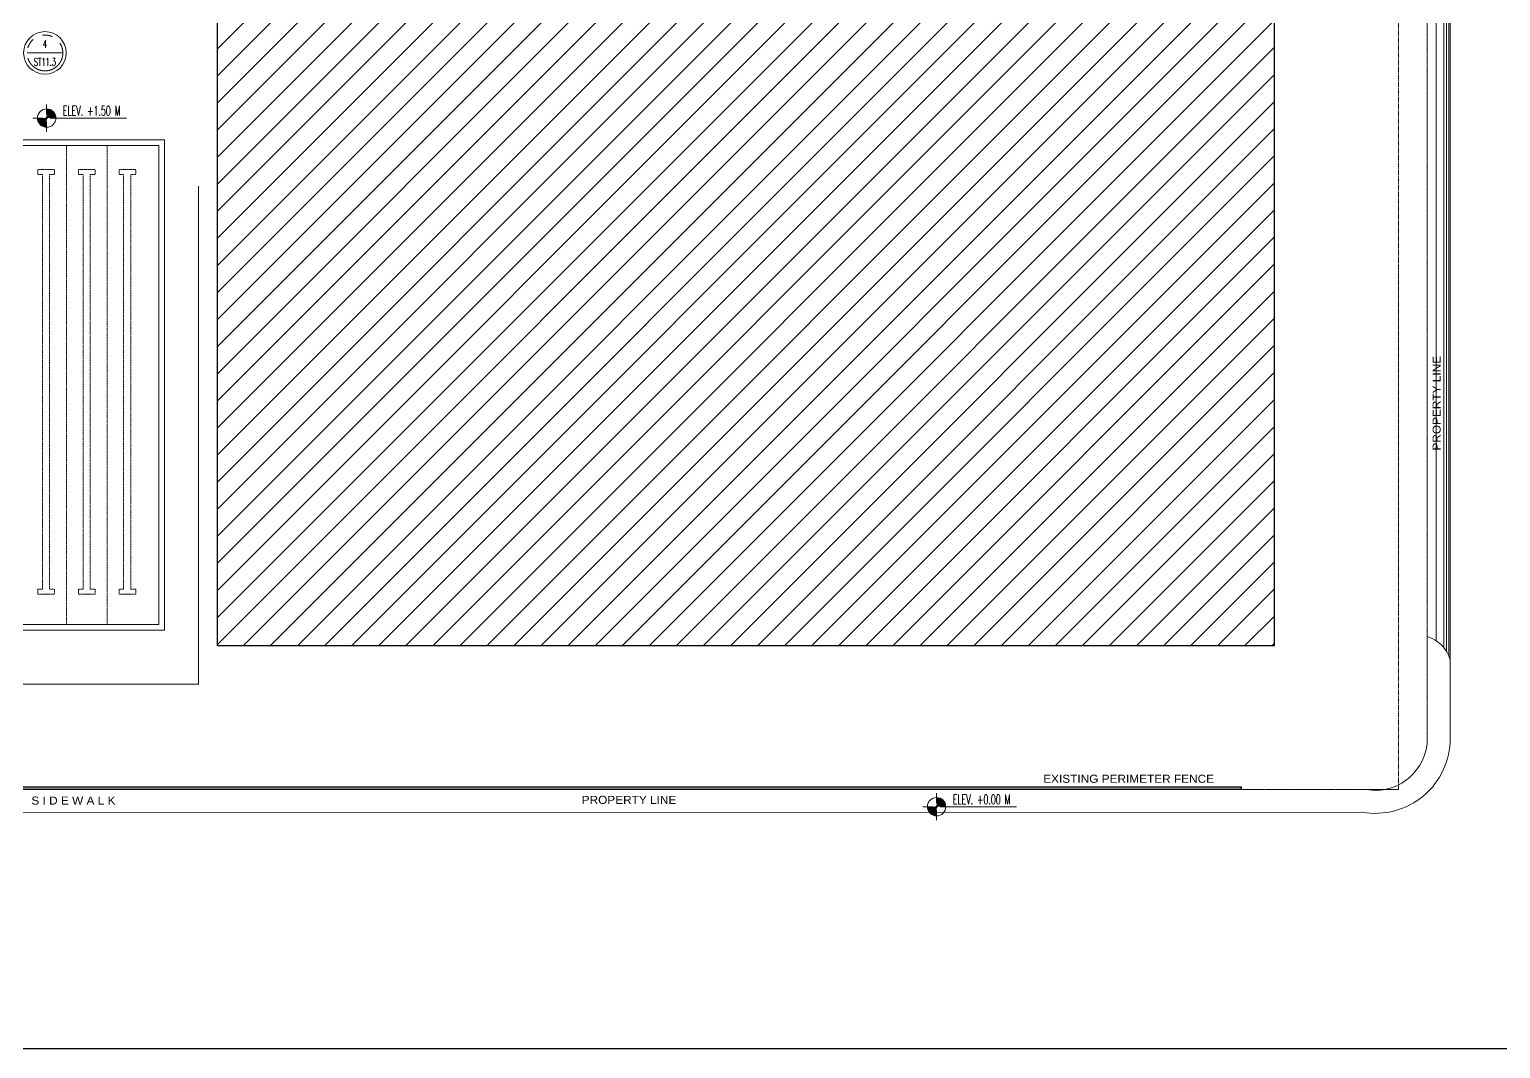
# Model space of a CAD drawing. Header units: millimetres. Extents: x 306431 to 569278, y -16030 to 119854.
# Drawn here: x 385550 to 462422, y -16030 to 37183 of the extents above; entities that cross this region are included whole.
import ezdxf
from ezdxf.enums import TextEntityAlignment as Align

# ---------------------------------------------------------------- set-up
doc = ezdxf.new("R2010")
doc.units = ezdxf.units.MM
doc.header["$MEASUREMENT"] = 0
for name, pattern in [('CENTER2', [28.575, 19.05, -3.175, 3.175, -3.175]), ('DASHED2', [0.375, 0.25, -0.125]), ('PHANTOM2', [1.25, 0.625, -0.125, 0.125, -0.125, 0.125, -0.125])]:
    doc.linetypes.add(name, pattern=pattern)
doc.layers.get('0').update_dxf_attribs({"lineweight": 9})
for name, color, linetype, lineweight in [('A_ARCHITECTURAL BACKGROUND', 251, 'Continuous', 5), ('BOUNDARY', 2, 'Continuous', 25), ('HATCH', 8, 'Continuous', 5), ('S-ANNO-DIMS', 252, 'Continuous', 5), ('S-ANNO-NPLT', 7, 'Continuous', 9), ('S-Anno-Symb', 143, 'PHANTOM2', 15)]:
    doc.layers.add(name, color=color, linetype=linetype, lineweight=lineweight)
doc.styles.add('100', font='SIMPLEX.shx', dxfattribs={"height": 0.25})
doc.styles.add('MMTX$0$ESMX$0$X-OPTA1D', font='x-opta1d')
doc.styles.add('ROMANSX', font='ROMANS.shx', dxfattribs={"height": 0.09375})

# ---------------------------------------------------------------- blocks, each defined once
blk = doc.blocks.new('CCAH')
at = {"layer": 'BOUNDARY', "ltscale": 0.05}
for p, q in [((562069, 107705, 0), (562069, 73100, 0)), ((562069, 107705, 0), (599107, 107705, 0)), ((599107, 4992, 0), (599107, 107705, 0)), ((553050, 38021, 0), (553050, 73100, 0)), ((562069, 73100, 0), (553050, 73100, 0)), ((543881, 4992, 0), (543881, 38021, 0)), ((553050, 38021, 0), (543881, 38021, 0)), ((599107, 4992, 0), (543881, 4992, 0))]:
    blk.add_line(p, q, dxfattribs=at)
blk = doc.blocks.new('GF_PLAN NEW')
at = {"layer": 'A_ARCHITECTURAL BACKGROUND'}
for points in [[(54062, 35541), (54062, 35060), (54542, 35060, 0.414214)], [(54061, 34580), (54062, 35061), (53581, 35061, 0.414214)], [(100564, -415), (100564, -896), (101044, -897, 0.414214)], [(100563, -1377), (100564, -895), (100083, -896, 0.414214)]]:
    blk.add_hatch(color=256, dxfattribs=at).paths.add_polyline_path(points)
at = {"layer": 'A_ARCHITECTURAL BACKGROUND', "lineweight": -3, "ltscale": 0.05}
blk.add_hatch(color=256, dxfattribs=at).paths.add_polyline_path([(116483, 0), (3942, 0), (3942, 150), (116483, 150)])
at = {"layer": 'A_ARCHITECTURAL BACKGROUND', "linetype": 'CENTER2', "ltscale": 0.2}
blk.add_line((124705, 0, 0), (124705, 109536, 0), dxfattribs=at)
at = {"layer": 'A_ARCHITECTURAL BACKGROUND', "linetype": 'PHANTOM2', "ltscale": 4}
blk.add_line((126205, 109483, 0), (126205, 2662, 0), dxfattribs=at)
at = {"layer": 'A_ARCHITECTURAL BACKGROUND', "ltscale": 0.05}
blk.add_line((127405, 6780, 0), (127405, 77080, 0), dxfattribs=at)
at = {"layer": 'A_ARCHITECTURAL BACKGROUND', "linetype": 'ByBlock', "ltscale": 0.5}
for p, q in [((126674, 7768, 0), (126674, 76148, 0)), ((127065, 7420, 0), (127065, 76446, 0)), ((127208, 7222, 0), (127208, 76627, 0)), ((127329, 6993, 0), (127329, 76850, 0))]:
    blk.add_line(p, q, dxfattribs=at)
at = {"layer": 'A_ARCHITECTURAL BACKGROUND'}
for p, q in [((54061, 35772, 0), (54061, 35254, 0)), ((53335, 35062, 0), (53869, 35061, 0)), ((53992, 35061, 0), (54131, 35061, 0)), ((54061, 35130, 0), (54062, 34992, 0)), ((54062, 34868, 0), (54062, 34350, 0)), ((54254, 35061, 0), (58235, 35058, 0)), ((100563, -184, 0), (100564, -702, 0)), ((99838, -894, 0), (100371, -895, 0)), ((100495, -895, 0), (100633, -895, 0)), ((100564, -826, 0), (100564, -964, 0)), ((100564, -1088, 0), (100565, -1606, 0)), ((100757, -895, 0), (104737, -898, 0))]:
    blk.add_line(p, q, dxfattribs=at)
at = {"layer": 'A_ARCHITECTURAL BACKGROUND', "linetype": 'DASHED2', "ltscale": 1.4}
for p, q in [((55100, 33607, 0), (55100, 8607, 0)), ((57223, 33627, 0), (57223, 8627, 0))]:
    blk.add_line(p, q, dxfattribs=at)
at = {"layer": 'A_ARCHITECTURAL BACKGROUND', "ltscale": 0.5}
for p, q in [((127405, 6780, 0), (127405, 2661, 0)), ((122806, -1181, 0), (3746, -1242, 0))]:
    blk.add_line(p, q, dxfattribs=at)
at = {"layer": 'A_ARCHITECTURAL BACKGROUND', "ltscale": 10}
blk.add_line((61999, 5500, 0), (16176, 5500, 0), dxfattribs=at)
at = {"layer": 'A_ARCHITECTURAL BACKGROUND', "ltscale": 10, "elevation": 0}
blk.add_lwpolyline([(61999, 31502), (61999, 5500), (44230, 5500), (44230, 37327), (51417, 37325), (51416, 39986)], dxfattribs=at)
at = {"layer": 'A_ARCHITECTURAL BACKGROUND', "ltscale": 0.5, "elevation": 0}
blk.add_lwpolyline([(45895, 8327), (45895, 33927), (60220, 33927), (60220, 8327)], close=True, dxfattribs=at)
blk.add_lwpolyline([(50059, 33627), (59920, 33627), (59920, 8627), (46195, 8627), (46195, 33627), (49984, 33627)], dxfattribs=at)
at = {"layer": 'A_ARCHITECTURAL BACKGROUND', "linetype": 'DASHED2', "ltscale": 1.4, "elevation": 0}
for points in [[(54213, 32113), (54473, 32113), (54473, 32370), (53604, 32370), (53604, 32113), (53840, 32113)], [(53840, 32370), (54213, 32370)], [(56336, 32113), (56596, 32113), (56596, 32370), (55727, 32370), (55727, 32113), (55963, 32113)], [(55963, 32370), (56336, 32370)], [(58459, 32113), (58719, 32113), (58719, 32370), (57850, 32370), (57850, 32113), (58086, 32113)], [(58086, 32370), (58459, 32370)], [(53840, 10458), (53840, 32113)], [(54213, 32113), (54213, 10458)], [(55963, 10458), (55963, 32113)], [(56336, 32113), (56336, 10458)], [(58086, 10458), (58086, 32113)], [(58459, 32113), (58459, 10458)], [(53840, 10458), (53604, 10458), (53604, 10201), (54473, 10201), (54473, 10458), (54213, 10458)], [(54213, 10201), (53840, 10201)], [(55963, 10458), (55727, 10458), (55727, 10201), (56596, 10201), (56596, 10458), (56336, 10458)], [(56336, 10201), (55963, 10201)], [(58086, 10458), (57850, 10458), (57850, 10201), (58719, 10201), (58719, 10458), (58459, 10458)], [(58459, 10201), (58086, 10201)]]:
    blk.add_lwpolyline(points, dxfattribs=at)
at = {"layer": 'A_ARCHITECTURAL BACKGROUND', "lineweight": -3, "ltscale": 0.05, "elevation": 0}
blk.add_lwpolyline([(116483, 0), (3942, 0), (3942, 150), (116483, 150)], close=True, dxfattribs=at)
at = {"layer": 'A_ARCHITECTURAL BACKGROUND', "linetype": 'PHANTOM2', "ltscale": 4, "elevation": 0}
blk.add_lwpolyline([(3942, 0), (124705, 0)], dxfattribs=at)
blk.add_lwpolyline([(3942, 0), (124705, 0)], dxfattribs=at)
at = {"layer": 'A_ARCHITECTURAL BACKGROUND'}
for centre in [(54062, 35061, 0), (100564, -895, 0)]:
    blk.add_circle(centre, 481, dxfattribs=at)
at = {"layer": 'A_ARCHITECTURAL BACKGROUND', "ltscale": 0.5}
for centre, radius, start, end in [((125707, 6287, 0), 1769, 16.18989, 73.62438), ((123492, 2671, 0), 3913, 259.89396, 0.18291), ((123492, 2671, 0), 2713, 259.89396, 0.18291)]:
    blk.add_arc(centre, radius, start, end, dxfattribs=at)
at = {"layer": 'A_ARCHITECTURAL BACKGROUND', "style": 'MMTX$0$ESMX$0$X-OPTA1D', "width": 1.1}
blk.add_text('PROPERTY LINE', height=420.03, rotation=90, dxfattribs=at).set_placement((126903, 17701, 0))
for s, p in [('EXISTING PERIMETER FENCE', (106135, 354, 0)), ('S I D E W A L K', (53263, -785, 0)), ('PROPERTY LINE', (82020, -748, 0))]:
    blk.add_text(s, height=420.03, dxfattribs=at).set_placement(p)
at = {"layer": 'A_ARCHITECTURAL BACKGROUND', "char_height": 500.04, "width": 25228.21, "attachment_point": 5, "rotation": 359.95149, "style": '100'}
for s, insert in [('{\\W0.6;ELEV. +1.50 M}', (56415, 35444, 0)), ('{\\W0.6;ELEV. +0.00 M}', (102917, -513, 0))]:
    blk.add_mtext(s, dxfattribs=dict(at, insert=insert))
blk = doc.blocks.new('Bubble')
at = {"layer": 'S-ANNO-NPLT'}
blk.add_circle((0, 0), 0.261, dxfattribs=at)
at = {"layer": 'S-Anno-Symb', "color": 0}
blk.add_line((-0.219, 0), (0.219, 0), dxfattribs=at)
blk.add_circle((0, 0), 0.219, dxfattribs=at)
at = {"layer": 'S-Anno-Symb', "style": 'ROMANSX'}
for tag, p in [('1', (0, 0.109)), ('S1', (0, -0.109))]:
    blk.add_attdef(tag, text='', height=0.0937, dxfattribs=at).set_placement(p, align=Align.MIDDLE_CENTER)
at = {"layer": 'S-Anno-Symb', "style": 'ROMANSX', "width": 1.018385, "flags": 8}
blk.add_attdef('LONG', text='', height=0.0937, dxfattribs=at).set_placement((-0.18, -0.125), (0.18, -0.125), align=Align.FIT)

msp = doc.modelspace()

# ---------------------------------------------------------------- hatches: boundary and pattern name
at = {"layer": 'HATCH', "ltscale": 0.05}
h = msp.add_hatch(dxfattribs=at)
h.set_pattern_fill('ANSI31', color=252, scale=8000)
h.set_pattern_definition([(45, (-148500, 0), (-707.1068, 707.1068), [])])
h.paths.add_polyline_path([(450606.5, 107705.1), (413569, 107705.1), (413569, 73100), (404550.2, 73100), (404550.2, 38020.8), (402123.8, 38020.8), (402123.8, 37961.1), (395381, 37961.1), (395381, 4991.8), (450607.1, 4991.8)])
h.paths.add_polyline_path([(421107.7, 52959.8), (421107.7, 58161.1), (434049.3, 58161.1), (434049.3, 52959.8)], flags=16)
h.paths.add_polyline_path([(422004.1, 53941.5), (433046.9, 53941.5), (433046.9, 56841.5), (422004.1, 56841.5)], flags=8)

# ---------------------------------------------------------------- linework, layer by layer
at = {"layer": 'Defpoints', "ltscale": 0.05, "elevation": 0}
msp.add_lwpolyline([(306430.8, -16030), (501238.3, -16030), (501238.3, 119854.2), (306430.8, 119854.2)], close=True, dxfattribs=at)
at = {"layer": 'S-ANNO-DIMS', "ltscale": 0.05}
msp.add_line((395881, 4991.8, 0), (395381, 4991.8, 0), dxfattribs=at)

# ---------------------------------------------------------------- block references
msp.add_blockref('CCAH', (-148500, 0))
at = {"layer": 'A_ARCHITECTURAL BACKGROUND'}
msp.add_blockref('GF_PLAN NEW', (332388.1, -2507.2, 0), dxfattribs=at)
at = {"layer": 'S-Anno-Symb'}
ref = msp.add_blockref('Bubble', (386362.1, 35955.2, 0), dxfattribs=dict(at, xscale=4266.666666667009, yscale=4266.666666667009, zscale=4266.666666667009))
ref.add_attrib('1', '4', dxfattribs={"height": 400, "style": 'ROMANSX', "width": 0.7}).set_placement((386362.1, 36421.8, 0), align=Align.MIDDLE_CENTER)
ref.add_attrib('S1', 'ST11.3', dxfattribs={"height": 400, "style": 'ROMANSX', "width": 0.6}).set_placement((386362.1, 35488.5, 0), align=Align.MIDDLE_CENTER)

doc.saveas('drawing.dxf')
